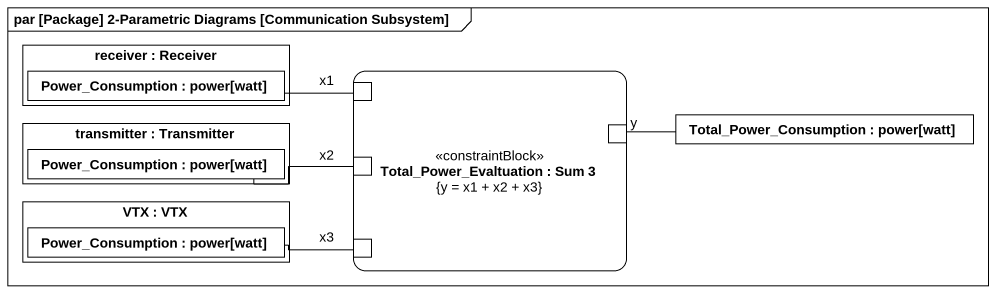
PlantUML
@startuml
mainframe par [Package] 2-Parametric Diagrams [Communication Subsystem]
rectangle "receiver : Receiver" as receiver {
  rectangle "Power_Consumption : power[watt]" as Power_Consumption
}
rectangle "Total_Power_Evaltuation : Sum 3\n{y = x1 + x2 + x3}" as Total_Power_Evaltuation <<constraintBlock>> {
  port x1
  port y
  port x2
  port x3
}
rectangle "transmitter : Transmitter" as transmitter {
  rectangle "Power_Consumption : power[watt]" as Power_Consumption_2
}
rectangle "Total_Power_Consumption : power[watt]" as Total_Power_Consumption
rectangle "VTX : VTX" as VTX {
  rectangle "Power_Consumption : power[watt]" as Power_Consumption_3
}
x1 -left- Power_Consumption
y -right- Total_Power_Consumption
x2 -left- Power_Consumption_2
x3 -left- Power_Consumption_3
@enduml
